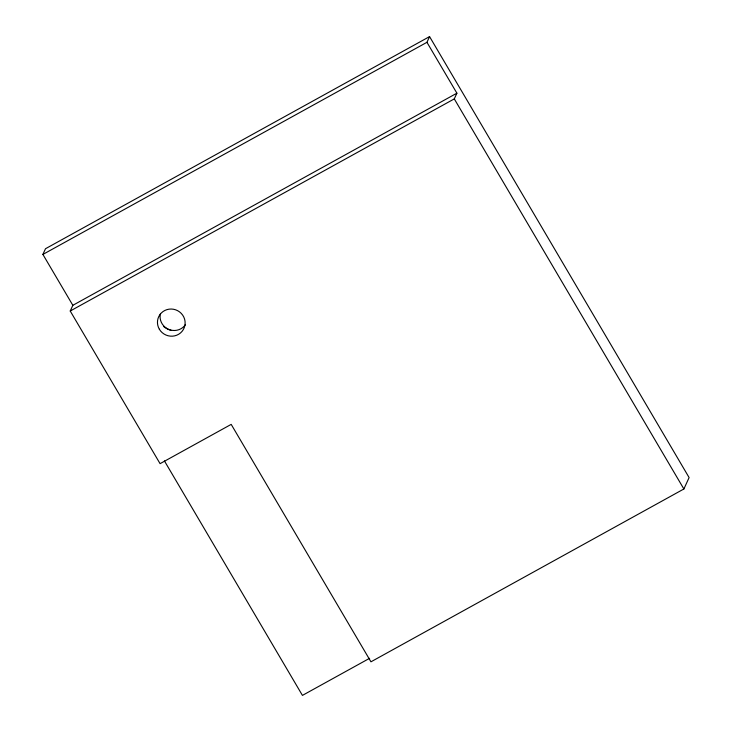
<?xml version="1.0" encoding="UTF-8"?>
<svg xmlns="http://www.w3.org/2000/svg" width="732" height="732" viewBox="0 0 732 732"><rect width="100%" height="100%" fill="white"/><g stroke="black" fill="none" stroke-linecap="round" stroke-linejoin="round"><path stroke-width="1.1" d="M72.843 305.308L42.895 254.425L45.503 248.724L429.565 36.6L689.105 477.575L683.88 488.985L370.95 661.819L231.193 424.377L160.07 463.658L70.226 311.018L72.843 305.308L456.896 93.184L426.948 42.31L429.565 36.6M70.226 311.018L454.288 98.893L456.896 93.184M42.895 254.425L426.948 42.31M369.605 658.297L302.435 695.4L164.425 460.913M454.288 98.893L683.88 488.985M171.343 330.489A20.533 19.947 24.6 0 1 163.748 326.582M185.461 324.633A13.908 13.515 24.6 0 1 160.317 314.037M159.347 329.217A13.908 13.515 24.6 0 0 183.32 329.592A13.908 13.515 24.6 0 0 171.224 309.032A13.908 13.515 24.6 0 0 159.347 329.217"/></g></svg>
